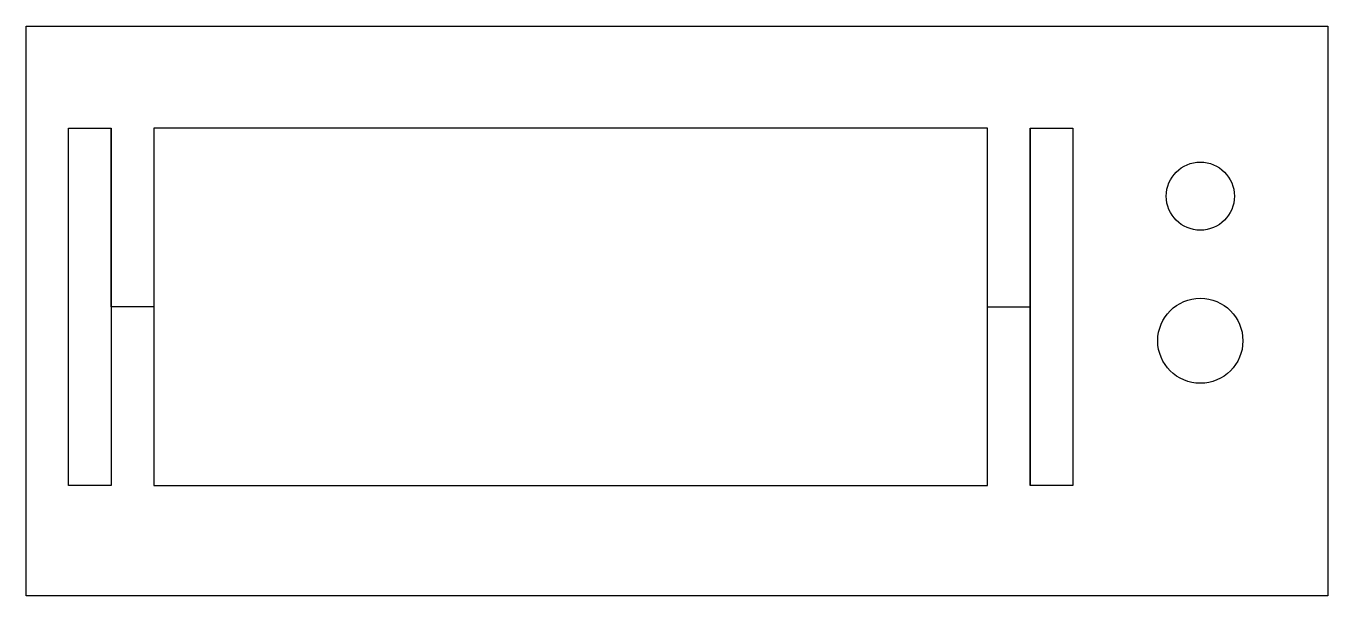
# Model space of a CAD drawing. Header units: millimetres. Extents: x -14 to 139, y -12 to 55.
import ezdxf

# ---------------------------------------------------------------- set-up
doc = ezdxf.new("R2010")
doc.units = ezdxf.units.MM
doc.layers.get('0').update_dxf_attribs({"linetype": 'CONTINUOUS'})

msp = doc.modelspace()

# ---------------------------------------------------------------- linework, layer by layer
for p, q in [((-9, 1), (-9, 43)), ((-9, 43), (-4, 43)), ((-4, 22), (-4, 43)), ((-4, 43), (-4, 1)), ((-4, 43), (-4, 1)), ((104, 22), (104, 43)), ((104, 43), (104, 1)), ((104, 43), (109, 43)), ((104, 1), (104, 43)), ((109, 43), (109, 1)), ((1, 22), (-4, 22)), ((99, 22), (104, 22)), ((-4, 1), (-9, 1)), ((109, 1), (104, 1))]:
    msp.add_line(p, q)
for points in [[(-14, 55), (139, 55), (139, -12), (-14, -12)], [(1, 43), (1, 1), (99, 1), (99, 43)]]:
    msp.add_lwpolyline(points, close=True)
for centre, radius in [((124, 35), 4), ((124, 18), 5)]:
    msp.add_circle(centre, radius)

doc.saveas('drawing.dxf')
